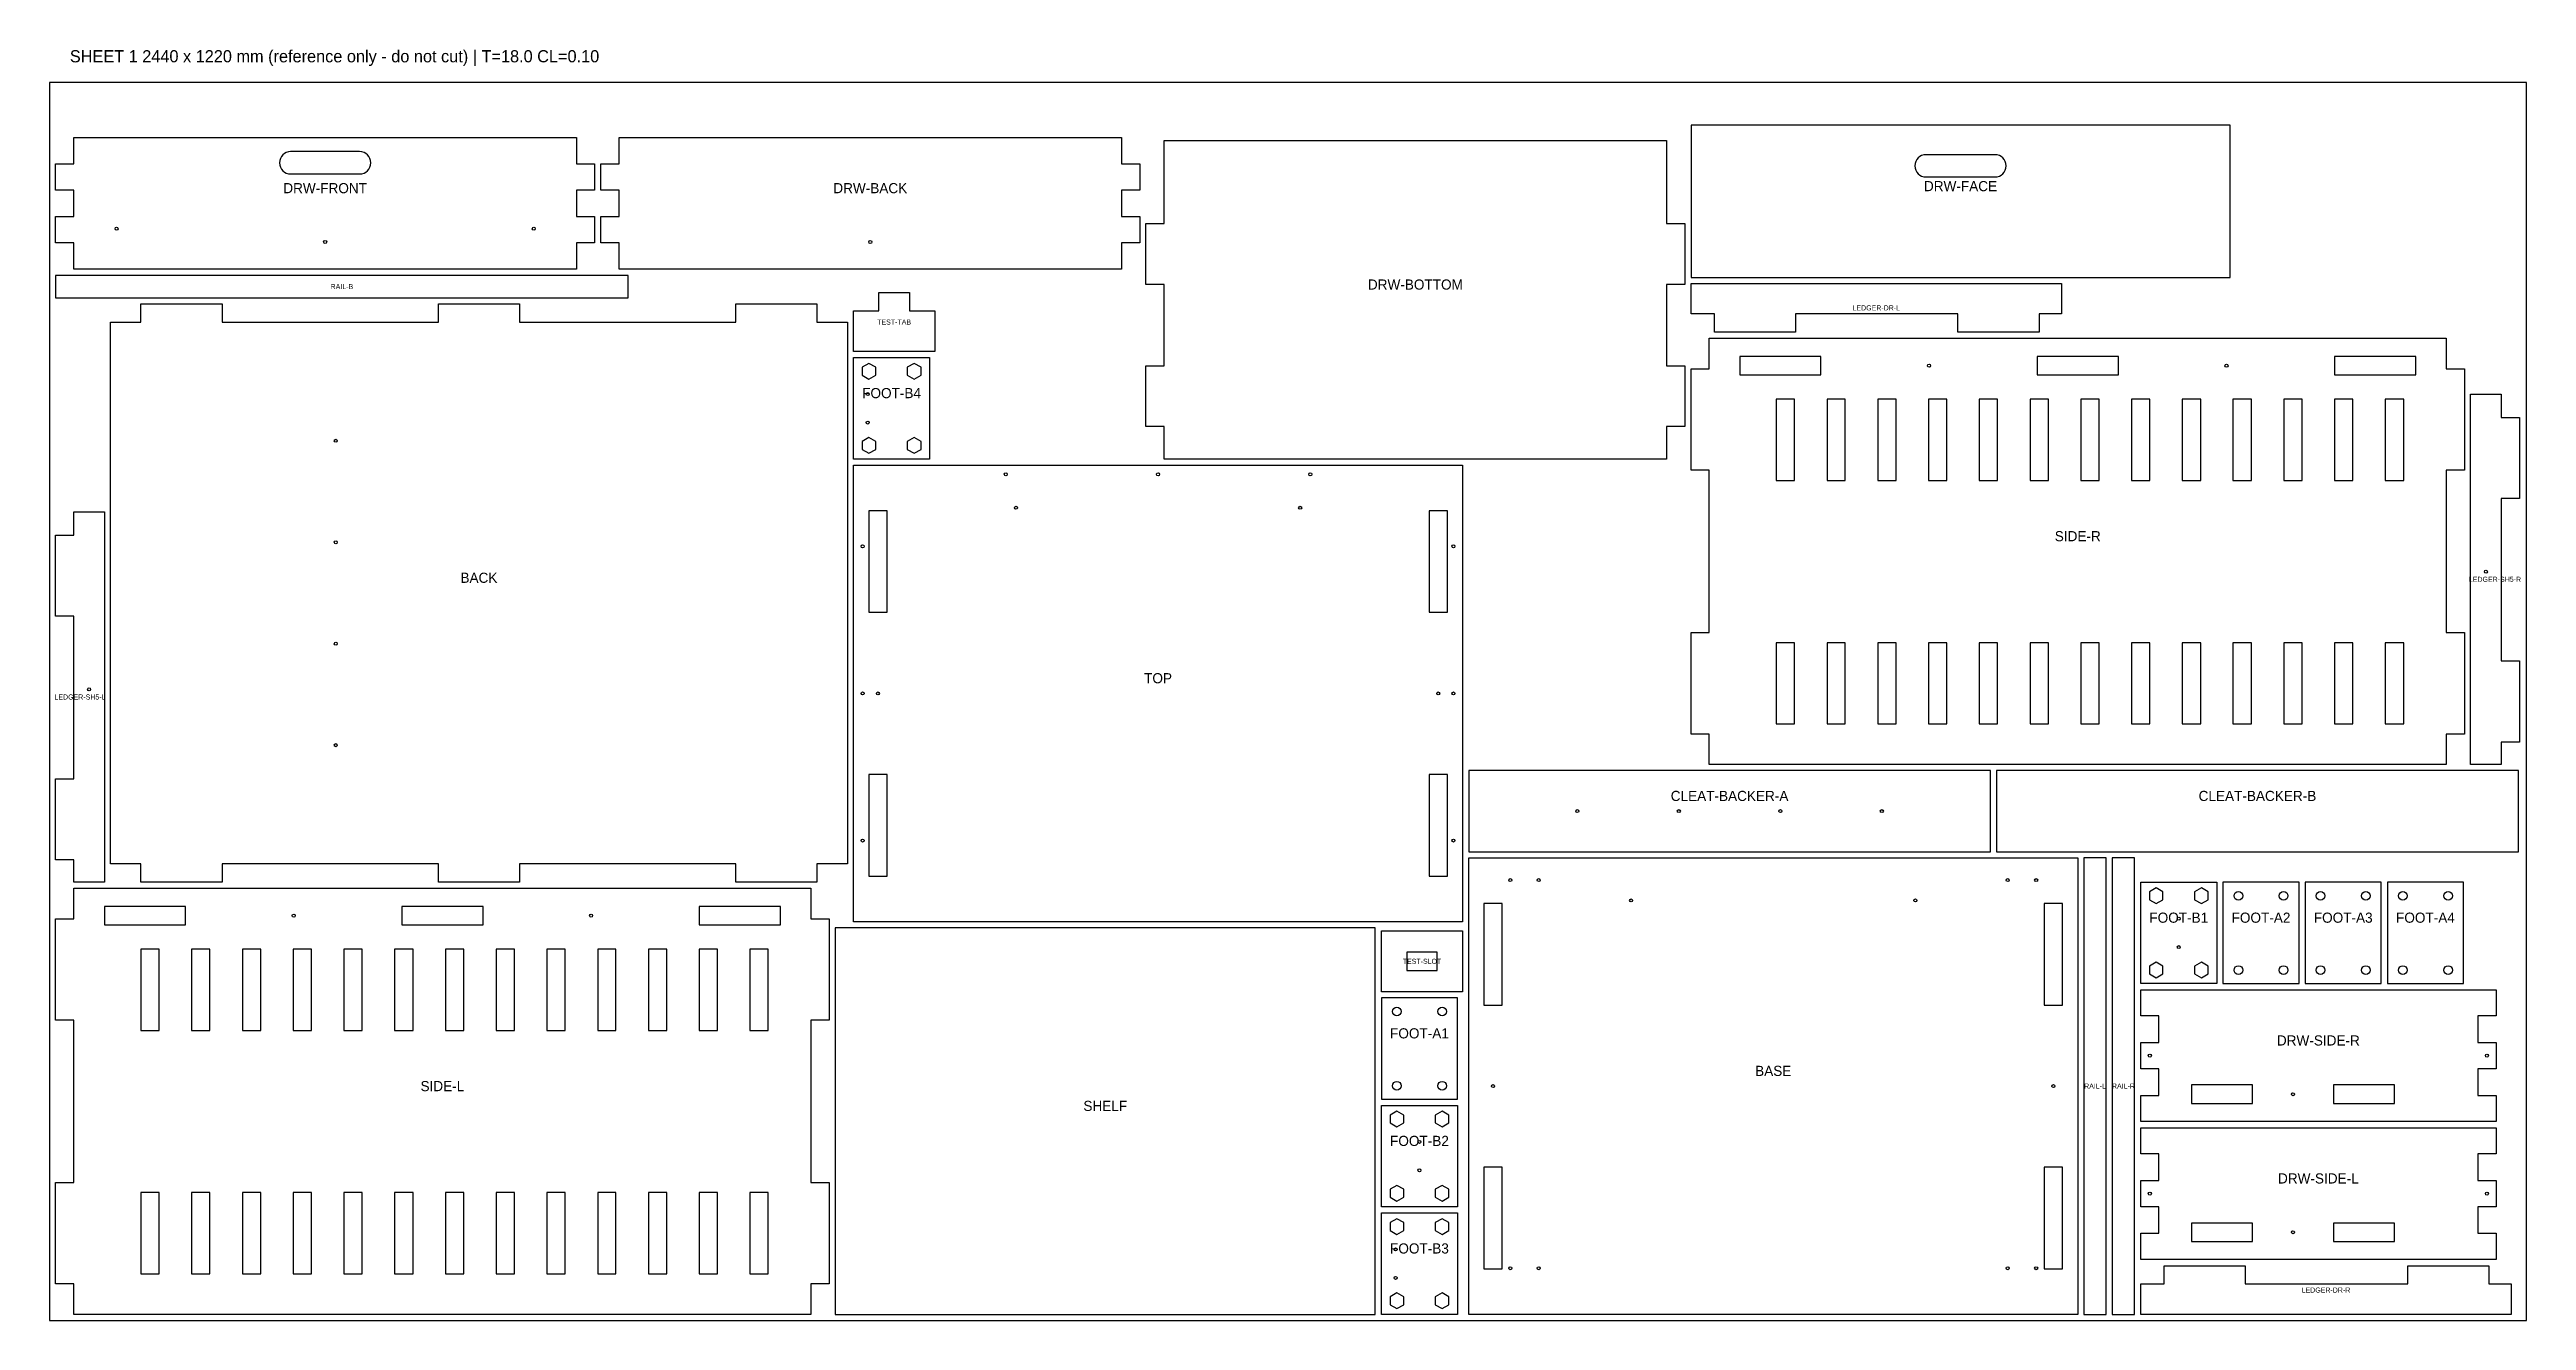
# Model space of a CAD drawing. Header units: millimetres. Extents: x 0 to 2440, y 0 to 1253.
import ezdxf
from ezdxf.enums import TextEntityAlignment as Align

# ---------------------------------------------------------------- set-up
doc = ezdxf.new("R2010")
doc.units = ezdxf.units.MM
doc.layers.add('CUT', color=1, linetype='Continuous')
doc.layers.add('LABELS', color=5, linetype='Continuous')

msp = doc.modelspace()

# ---------------------------------------------------------------- linework, layer by layer
at = {"layer": 'CUT'}
for points in [[(2148, 1028), (2148, 1178), (1617, 1178), (1617, 1028)], [(24, 1036), (24, 1062), (6, 1062), (6, 1088), (24, 1088), (24, 1114), (6, 1114), (6, 1140), (24, 1140), (24, 1166), (519, 1166), (519, 1140), (537, 1140), (537, 1114), (519, 1114), (519, 1088), (537, 1088), (537, 1062), (519, 1062), (519, 1036)], [(561, 1036), (561, 1062), (543, 1062), (543, 1088), (561, 1088), (561, 1114), (543, 1114), (543, 1140), (561, 1140), (561, 1166), (1056, 1166), (1056, 1140), (1074, 1140), (1074, 1114), (1056, 1114), (1056, 1088), (1074, 1088), (1074, 1062), (1056, 1062), (1056, 1036)], [(1080, 941), (1098, 941), (1098, 1021), (1080, 1021), (1080, 1081), (1098, 1081), (1098, 1163), (1593, 1163), (1593, 1081), (1611, 1081), (1611, 1021), (1593, 1021), (1593, 941), (1611, 941), (1611, 881), (1593, 881), (1593, 849), (1098, 849), (1098, 881), (1080, 881)], [(570, 1008), (570, 1030), (6, 1030), (6, 1008)], [(676, 432), (676, 450), (463, 450), (463, 432), (383, 432), (383, 450), (170, 450), (170, 432), (90, 432), (90, 450), (60, 450), (60, 984), (90, 984), (90, 1002), (170, 1002), (170, 984), (383, 984), (383, 1002), (463, 1002), (463, 984), (676, 984), (676, 1002), (756, 1002), (756, 984), (786, 984), (786, 450), (756, 450), (756, 432)], [(872, 995), (872, 955), (792, 955), (792, 995), (817, 995), (817, 1013), (847, 1013), (847, 995)], [(1960, 974), (1880, 974), (1880, 992), (1720, 992), (1720, 974), (1640, 974), (1640, 992), (1617, 992), (1617, 1022), (1982, 1022), (1982, 992), (1960, 992)], [(1617, 938), (1635, 938), (1635, 968), (2361, 968), (2361, 938), (2379, 938), (2379, 838), (2361, 838), (2361, 678), (2379, 678), (2379, 578), (2361, 578), (2361, 548), (1635, 548), (1635, 578), (1617, 578), (1617, 678), (1635, 678), (1635, 838), (1617, 838)], [(867, 949), (867, 849), (792, 849), (792, 949)], [(800.5, 939.5), (800.5, 931.7), (807.2, 927.9), (814, 931.7), (814, 939.5), (807.2, 943.3)], [(845, 931.7), (851.8, 927.9), (858.5, 931.7), (858.5, 939.5), (851.8, 943.3), (845, 939.5)], [(1745, 932), (1745, 950), (1665, 950), (1665, 932)], [(2038, 950), (1958, 950), (1958, 932), (2038, 932)], [(2250.9, 950), (2250.9, 932), (2331.1, 932), (2331.1, 950)], [(1701, 908), (1701, 828), (1719, 828), (1719, 908)], [(1769, 828), (1769, 908), (1751, 908), (1751, 828)], [(1819, 828), (1819, 908), (1801, 908), (1801, 828)], [(1851, 908), (1851, 828), (1869, 828), (1869, 908)], [(1919, 828), (1919, 908), (1901, 908), (1901, 828)], [(1951, 908), (1951, 828), (1969, 828), (1969, 908)], [(2019, 828), (2019, 908), (2001, 908), (2001, 828)], [(2050.9, 908), (2050.9, 828), (2069.1, 828), (2069.1, 908)], [(2100.9, 908), (2100.9, 828), (2119.1, 828), (2119.1, 908)], [(2169.1, 828), (2169.1, 908), (2150.9, 908), (2150.9, 828)], [(2200.9, 908), (2200.9, 828), (2219.1, 828), (2219.1, 908)], [(2269.1, 828), (2269.1, 908), (2250.9, 908), (2250.9, 828)], [(2300.9, 908), (2300.9, 828), (2319.1, 828), (2319.1, 908)], [(2433, 650), (2433, 570), (2415, 570), (2415, 548), (2385, 548), (2385, 913), (2415, 913), (2415, 890), (2433, 890), (2433, 810), (2415, 810), (2415, 650)], [(807.2, 854.7), (814, 858.5), (814, 866.3), (807.2, 870.1), (800.5, 866.3), (800.5, 858.5)], [(858.5, 858.5), (858.5, 866.3), (851.8, 870.1), (845, 866.3), (845, 858.5), (851.8, 854.7)], [(1392, 393), (792, 393), (792, 843), (1392, 843)], [(6, 454), (6, 534), (24, 534), (24, 694), (6, 694), (6, 774), (24, 774), (24, 797), (54, 797), (54, 432), (24, 432), (24, 454)], [(807, 698), (825, 698), (825, 798), (807, 798)], [(1377, 798), (1359, 798), (1359, 698), (1377, 698)], [(1701, 588), (1719, 588), (1719, 668), (1701, 668)], [(1769, 668), (1751, 668), (1751, 588), (1769, 588)], [(1819, 668), (1801, 668), (1801, 588), (1819, 588)], [(1851, 588), (1869, 588), (1869, 668), (1851, 668)], [(1919, 668), (1901, 668), (1901, 588), (1919, 588)], [(1951, 588), (1969, 588), (1969, 668), (1951, 668)], [(2019, 668), (2001, 668), (2001, 588), (2019, 588)], [(2050.9, 588), (2069.1, 588), (2069.1, 668), (2050.9, 668)], [(2100.9, 588), (2119.1, 588), (2119.1, 668), (2100.9, 668)], [(2169.1, 668), (2150.9, 668), (2150.9, 588), (2169.1, 588)], [(2200.9, 588), (2219.1, 588), (2219.1, 668), (2200.9, 668)], [(2269.1, 668), (2250.9, 668), (2250.9, 588), (2269.1, 588)], [(2300.9, 588), (2319.1, 588), (2319.1, 668), (2300.9, 668)], [(825, 437.9), (825, 538), (807, 538), (807, 437.9)], [(1359, 538), (1359, 437.9), (1377, 437.9), (1377, 538)], [(1912, 462), (1912, 542), (1398, 542), (1398, 462)], [(2432, 462), (2432, 542), (1918, 542), (1918, 462)], [(1998, 6), (1398, 6), (1398, 456), (1998, 456)], [(2026, 456), (2004, 456), (2004, 6), (2026, 6)], [(2054, 456), (2032, 456), (2032, 6), (2054, 6)], [(6, 396), (24, 396), (24, 426), (750, 426), (750, 396), (768, 396), (768, 296), (750, 296), (750, 136), (768, 136), (768, 36), (750, 36), (750, 6), (24, 6), (24, 36), (6, 36), (6, 136), (24, 136), (24, 296), (6, 296)], [(2135, 432), (2135, 332), (2060, 332), (2060, 432)], [(2068.6, 422.5), (2068.6, 414.7), (2075.2, 410.9), (2081.9, 414.7), (2081.9, 422.5), (2075.2, 426.3)], [(2113.1, 414.7), (2119.8, 410.9), (2126.4, 414.7), (2126.4, 422.5), (2119.8, 426.3), (2113.1, 422.5)], [(2216, 432), (2141, 432), (2141, 332), (2216, 332)], [(2297, 432), (2222, 432), (2222, 332), (2297, 332)], [(2378, 432), (2303, 432), (2303, 332), (2378, 332)], [(134, 389.9), (134, 408.1), (54, 408.1), (54, 389.9)], [(427.1, 408.1), (346.9, 408.1), (346.9, 389.9), (427.1, 389.9)], [(640, 408.1), (640, 389.9), (720, 389.9), (720, 408.1)], [(1413, 310.9), (1431, 310.9), (1431, 411.1), (1413, 411.1)], [(1983, 411.1), (1965, 411.1), (1965, 310.9), (1983, 310.9)], [(90, 366.1), (90, 285.9), (108, 285.9), (108, 366.1)], [(158, 285.9), (158, 366.1), (140, 366.1), (140, 285.9)], [(208, 285.9), (208, 366.1), (190, 366.1), (190, 285.9)], [(239.9, 366.1), (239.9, 285.9), (258.1, 285.9), (258.1, 366.1)], [(308.1, 285.9), (308.1, 366.1), (289.9, 366.1), (289.9, 285.9)], [(339.9, 366.1), (339.9, 285.9), (358.1, 285.9), (358.1, 366.1)], [(408.1, 285.9), (408.1, 366.1), (389.9, 366.1), (389.9, 285.9)], [(439.9, 366.1), (439.9, 285.9), (458.1, 285.9), (458.1, 366.1)], [(489.9, 366.1), (489.9, 285.9), (508.1, 285.9), (508.1, 366.1)], [(558, 285.9), (558, 366.1), (540, 366.1), (540, 285.9)], [(590, 366.1), (590, 285.9), (608, 285.9), (608, 366.1)], [(658, 285.9), (658, 366.1), (640, 366.1), (640, 285.9)], [(690, 366.1), (690, 285.9), (708, 285.9), (708, 366.1)], [(1306, 6), (1306, 387), (774, 387), (774, 6)], [(1312, 324), (1312, 384), (1392, 384), (1392, 324)], [(1367, 363.1), (1337, 363.1), (1337, 344.9), (1367, 344.9)], [(2075.2, 337.7), (2081.9, 341.5), (2081.9, 349.3), (2075.2, 353.1), (2068.6, 349.3), (2068.6, 341.5)], [(2126.4, 341.5), (2126.4, 349.3), (2119.8, 353.1), (2113.1, 349.3), (2113.1, 341.5), (2119.8, 337.7)], [(1387, 318), (1312, 318), (1312, 218), (1387, 218)], [(2392, 221.9), (2410, 221.9), (2410, 196), (2060, 196), (2060, 221.9), (2078, 221.9), (2078, 248.1), (2060, 248.1), (2060, 273.9), (2078, 273.9), (2078, 300.1), (2060, 300.1), (2060, 326), (2410, 326), (2410, 300.1), (2392, 300.1), (2392, 273.9), (2410, 273.9), (2410, 248.1), (2392, 248.1)], [(2109.9, 232.1), (2109.9, 213.9), (2170.1, 213.9), (2170.1, 232.1)], [(2310.1, 232.1), (2249.9, 232.1), (2249.9, 213.9), (2310.1, 213.9)], [(1387, 212), (1387, 112), (1312, 112), (1312, 212)], [(1320.5, 202.5), (1320.5, 194.7), (1327.2, 190.9), (1334, 194.7), (1334, 202.5), (1327.2, 206.3)], [(1365, 194.7), (1371.8, 190.9), (1378.5, 194.7), (1378.5, 202.5), (1371.8, 206.3), (1365, 202.5)], [(2392, 86), (2410, 86), (2410, 60), (2060, 60), (2060, 86), (2078, 86), (2078, 112), (2060, 112), (2060, 137.9), (2078, 137.9), (2078, 164.1), (2060, 164.1), (2060, 190), (2410, 190), (2410, 164.1), (2392, 164.1), (2392, 137.9), (2410, 137.9), (2410, 112), (2392, 112)], [(1431, 51), (1431, 151.1), (1413, 151.1), (1413, 51)], [(1965, 151.1), (1965, 51), (1983, 51), (1983, 151.1)], [(90, 46), (108, 46), (108, 126), (90, 126)], [(158, 126), (140, 126), (140, 46), (158, 46)], [(208, 126), (190, 126), (190, 46), (208, 46)], [(239.9, 46), (258.1, 46), (258.1, 126), (239.9, 126)], [(308.1, 126), (289.9, 126), (289.9, 46), (308.1, 46)], [(339.9, 46), (358.1, 46), (358.1, 126), (339.9, 126)], [(408.1, 126), (389.9, 126), (389.9, 46), (408.1, 46)], [(439.9, 46), (458.1, 46), (458.1, 126), (439.9, 126)], [(489.9, 46), (508.1, 46), (508.1, 126), (489.9, 126)], [(558, 126), (540, 126), (540, 46), (558, 46)], [(590, 46), (608, 46), (608, 126), (590, 126)], [(658, 126), (640, 126), (640, 46), (658, 46)], [(690, 46), (708, 46), (708, 126), (690, 126)], [(1327.2, 117.7), (1334, 121.5), (1334, 129.3), (1327.2, 133.1), (1320.5, 129.3), (1320.5, 121.5)], [(1378.5, 121.5), (1378.5, 129.3), (1371.8, 133.1), (1365, 129.3), (1365, 121.5), (1371.8, 117.7)], [(1387, 106), (1387, 6), (1312, 6), (1312, 106)], [(1320.5, 96.5), (1320.5, 88.7), (1327.2, 84.9), (1334, 88.7), (1334, 96.5), (1327.2, 100.3)], [(1365, 88.7), (1371.8, 84.9), (1378.5, 88.7), (1378.5, 96.5), (1371.8, 100.3), (1365, 96.5)], [(2109.9, 96), (2109.9, 78), (2170.1, 78), (2170.1, 96)], [(2310.1, 96), (2249.9, 96), (2249.9, 78), (2310.1, 78)], [(2323, 54), (2403, 54), (2403, 36), (2425, 36), (2425, 6), (2060, 6), (2060, 36), (2083, 36), (2083, 54), (2163, 54), (2163, 36), (2323, 36)], [(1327.2, 11.7), (1334, 15.5), (1334, 23.3), (1327.2, 27.1), (1320.5, 23.3), (1320.5, 15.5)], [(1378.5, 15.5), (1378.5, 23.3), (1371.8, 27.1), (1365, 23.3), (1365, 15.5), (1371.8, 11.7)]]:
    msp.add_lwpolyline(points, close=True, dxfattribs=at)
for points in [[(237.5, 1130), (305.5, 1130, 1), (305.5, 1152), (237.5, 1152, 1)], [(1848.5, 1127), (1916.5, 1127, 1), (1916.5, 1149), (1848.5, 1149, 1)]]:
    msp.add_lwpolyline(points, format="xyb", close=True, dxfattribs=at)
for centre, radius in [((66, 1076), 1.5), ((477, 1076), 1.5), ((271.5, 1063), 1.5), ((808.5, 1063), 1.5), ((1851.5, 941), 1.5), ((2144.5, 941), 1.5), ((806, 913), 1.5), ((806, 885), 1.5), ((282, 867), 1.5), ((942, 834), 1.5), ((1092, 834), 1.5), ((1242, 834), 1.5), ((952, 801), 1.5), ((1232, 801), 1.5), ((282, 767), 1.5), ((801, 763), 1.5), ((1383, 763), 1.5), ((2400, 738), 1.5), ((282, 667), 1.5), ((39, 622), 1.5), ((801, 618), 1.5), ((816, 618), 1.5), ((1368, 618), 1.5), ((1383, 618), 1.5), ((282, 567), 1.5), ((1505, 502), 1.5), ((1605, 502), 1.5), ((1705, 502), 1.5), ((1805, 502), 1.5), ((801, 473), 1.5), ((1383, 473), 1.5), ((1439, 434), 1.5), ((1467, 434), 1.5), ((1558, 414), 1.5), ((1838, 414), 1.5), ((1929, 434), 1.5), ((1957, 434), 1.5), ((2156.2, 418.6), 4.25), ((2200.8, 418.6), 4.25), ((2237.2, 418.6), 4.25), ((2281.8, 418.6), 4.25), ((2318.2, 418.6), 4.25), ((2362.8, 418.6), 4.25), ((240.5, 399), 1.5), ((533.5, 399), 1.5), ((2097.5, 396), 1.5), ((2097.5, 368), 1.5), ((2156.2, 345.4), 4.25), ((2200.8, 345.4), 4.25), ((2237.2, 345.4), 4.25), ((2281.8, 345.4), 4.25), ((2318.2, 345.4), 4.25), ((2362.8, 345.4), 4.25), ((1327.2, 304.6), 4.25), ((1371.8, 304.6), 4.25), ((2069, 261), 1.5), ((2401, 261), 1.5), ((1327.2, 231.4), 4.25), ((1371.8, 231.4), 4.25), ((1422, 231), 1.5), ((1974, 231), 1.5), ((2210, 223), 1.5), ((1349.5, 176), 1.5), ((1349.5, 148), 1.5), ((2069, 125), 1.5), ((2401, 125), 1.5), ((2210, 87), 1.5), ((1326, 70), 1.5), ((1439, 51.5), 1.5), ((1467, 51.5), 1.5), ((1929, 51.5), 1.5), ((1957, 51.5), 1.5), ((1326, 42), 1.5)]:
    msp.add_circle(centre, radius, dxfattribs=at)
at = {"layer": 'LABELS'}
msp.add_lwpolyline([(0, 0), (2440, 0), (2440, 1220), (0, 1220)], close=True, dxfattribs=at)

# ---------------------------------------------------------------- texts
msp.add_text('SHEET 1 2440 x 1220 mm (reference only - do not cut) | T=18.0 CL=0.10', height=12, dxfattribs=at).set_placement((20, 1240))
for s, height, p in [('DRW-FACE', 10, (1882.5, 1118)), ('DRW-FRONT', 10, (271.5, 1116)), ('DRW-BACK', 10, (808.5, 1116)), ('DRW-BOTTOM', 10, (1345.5, 1021)), ('RAIL-B', 5, (288, 1019)), ('LEDGER-DR-L', 5, (1799.5, 998)), ('TEST-TAB', 5, (832, 984)), ('FOOT-B4', 10, (829.5, 914)), ('SIDE-R', 10, (1998, 773)), ('BACK', 10, (423, 732)), ('LEDGER-SH5-R', 5, (2409, 730.5)), ('TOP', 10, (1092, 633)), ('LEDGER-SH5-L', 5, (30, 614.5)), ('CLEAT-BACKER-A', 10, (1655, 517)), ('CLEAT-BACKER-B', 10, (2175, 517)), ('FOOT-B1', 10, (2097.5, 397)), ('FOOT-A2', 10, (2178.5, 397)), ('FOOT-A3', 10, (2259.5, 397)), ('FOOT-A4', 10, (2340.5, 397)), ('TEST-SLOT', 5, (1352, 354)), ('FOOT-A1', 10, (1349.5, 283)), ('DRW-SIDE-R', 10, (2235, 276)), ('BASE', 10, (1698, 246)), ('SIDE-L', 10, (387, 231)), ('RAIL-L', 5, (2015, 231)), ('RAIL-R', 5, (2043, 231)), ('SHELF', 10, (1040, 211.5)), ('FOOT-B2', 10, (1349.5, 177)), ('DRW-SIDE-L', 10, (2235, 140)), ('FOOT-B3', 10, (1349.5, 71)), ('LEDGER-DR-R', 5, (2242.5, 30))]:
    msp.add_text(s, height=height, dxfattribs=at).set_placement(p, align=Align.MIDDLE_CENTER)

doc.saveas('drawing.dxf')
